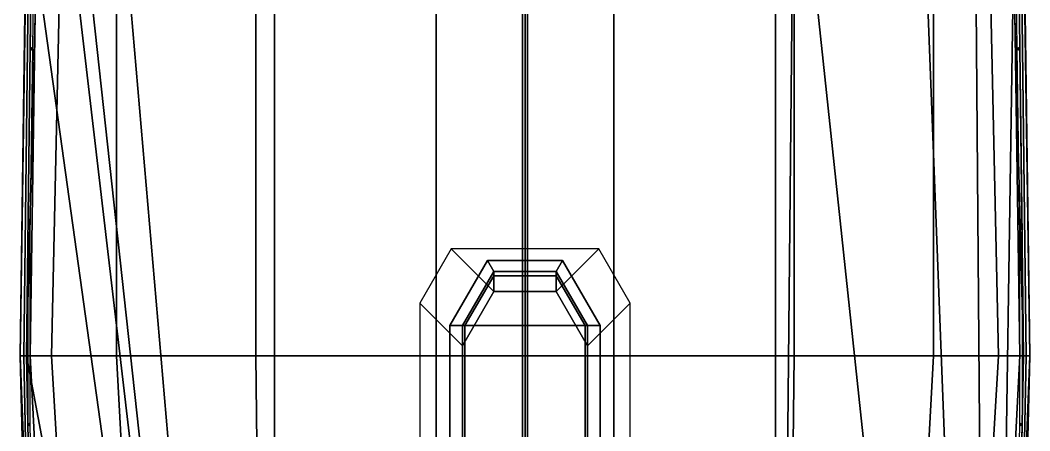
# Model space of a CAD drawing. Header units: millimetres. Extents: x -4 to 4, y -37.4 to 54.3.
# Drawn here: x -4.03 to 4.03, y -0.05 to 3.23 of the extents above; entities that cross this region are included whole.
import ezdxf

# ---------------------------------------------------------------- set-up
doc = ezdxf.new("R2010")
doc.units = ezdxf.units.MM
for name, color, linetype in [('r2', 5, 'Continuous'), ('railing', 6, 'Continuous'), ('superstructure', 3, 'Continuous')]:
    doc.layers.add(name, color=color, linetype=linetype)

msp = doc.modelspace()

# ---------------------------------------------------------------- linework, layer by layer
for points in [[(-3.87, 11.49), (-4.03, 0.55), (-4.03, 0.55, 0.61), (-3.88, 11.49, 0.61)], [(-3.79, 11.49, -0.61), (-3.95, 0.55, -0.61), (-4.03, 0.55), (-3.87, 11.49)], [(-3.88, 11.49, 1.22), (-4.03, 0.55, 1.22), (-4, 0.55, 1.65), (-3.87, 11.49, 1.65)], [(-3.88, 11.49, 0.61), (-4.03, 0.55, 0.61), (-4.03, 0.55, 1.22), (-3.88, 11.49, 1.22)], [(-3.87, 11.49, 1.65), (-4, 0.55, 1.65), (-3.98, 0.55, 1.71), (-3.85, 11.49, 1.71)], [(-3.54, 11.49, -1.23), (-3.78, 0.55, -1.23), (-3.95, 0.55, -0.61), (-3.79, 11.49, -0.61)], [(-3.26, 11.49, -1.58), (-3.26, 0.55, -1.82), (-3.78, 0.55, -1.23), (-3.54, 11.49, -1.23)], [(-2.15, 11.49, -2.05), (-2.15, 0.55, -2.23), (-3.26, 0.55, -1.82), (-3.26, 11.49, -1.58)], [(-0.71, 11.49, -2.42), (-0.71, 0.55, -2.49), (-2.15, 0.55, -2.23), (-2.15, 11.49, -2.05)], [(0, 11.49, -2.62), (0, 0.55, -2.62), (-0.71, 0.55, -2.49), (-0.71, 11.49, -2.42)], [(0.71, 0.55, -2.49), (0, 0.55, -2.62), (0, 11.49, -2.62), (0.71, 11.49, -2.42)], [(2.15, 0.55, -2.23), (0.71, 0.55, -2.49), (0.71, 11.49, -2.42), (2.15, 11.49, -2.05)], [(3.26, 0.55, -1.82), (2.15, 0.55, -2.23), (2.15, 11.49, -2.05), (3.26, 11.49, -1.58)], [(3.78, 0.55, -1.23), (3.26, 0.55, -1.82), (3.26, 11.49, -1.58), (3.54, 11.49, -1.23)], [(3.95, 0.55, -0.61), (3.78, 0.55, -1.23), (3.54, 11.49, -1.23), (3.79, 11.49, -0.61)], [(4.03, 0.55), (3.95, 0.55, -0.61), (3.79, 11.49, -0.61), (3.87, 11.49)], [(3.98, 0.55, 1.71), (4, 0.55, 1.65), (3.87, 11.49, 1.65), (3.85, 11.49, 1.71)], [(4.03, 0.55, 0.61), (4.03, 0.55), (3.87, 11.49), (3.88, 11.49, 0.61)], [(4, 0.55, 1.65), (4.03, 0.55, 1.22), (3.88, 11.49, 1.22), (3.87, 11.49, 1.65)], [(4.03, 0.55, 1.22), (4.03, 0.55, 0.61), (3.88, 11.49, 0.61), (3.88, 11.49, 1.22)], [(-3.95, 0.55, -0.61), (-3.64, -5.53, -0.61), (-3.8, -5.53), (-4.03, 0.55)], [(-4.03, 0.55), (-3.8, -5.53), (-3.86, -5.53, 0.61), (-4.03, 0.55, 0.61)], [(-4.03, 0.55, 0.61), (-3.86, -5.53, 0.61), (-3.88, -5.53, 1.22), (-4.03, 0.55, 1.22)], [(-4.03, 0.55, 1.22), (-3.88, -5.53, 1.22), (-3.88, -5.53, 1.65), (-4, 0.55, 1.65)], [(-4, 0.55, 1.65), (-3.88, -5.53, 1.65), (-3.86, -5.53, 1.71), (-3.98, 0.55, 1.71)], [(-3.78, 0.55, -1.23), (-3.42, -5.53, -1.23), (-3.64, -5.53, -0.61), (-3.95, 0.55, -0.61)], [(-3.26, 0.55, -1.82), (-2.93, -5.53, -1.82), (-3.42, -5.53, -1.23), (-3.78, 0.55, -1.23)], [(-2.15, 0.55, -2.23), (-2.08, -5.53, -2.23), (-2.93, -5.53, -1.82), (-3.26, 0.55, -1.82)], [(-0.71, 0.55, -2.49), (-0.71, -5.53, -2.53), (-2.08, -5.53, -2.23), (-2.15, 0.55, -2.23)], [(0, 0.55, -2.62), (0, -5.53, -2.62), (-0.71, -5.53, -2.53), (-0.71, 0.55, -2.49)], [(0.71, -5.53, -2.53), (0, -5.53, -2.62), (0, 0.55, -2.62), (0.71, 0.55, -2.49)], [(2.08, -5.53, -2.23), (0.71, -5.53, -2.53), (0.71, 0.55, -2.49), (2.15, 0.55, -2.23)], [(2.93, -5.53, -1.82), (2.08, -5.53, -2.23), (2.15, 0.55, -2.23), (3.26, 0.55, -1.82)], [(3.42, -5.53, -1.23), (2.93, -5.53, -1.82), (3.26, 0.55, -1.82), (3.78, 0.55, -1.23)], [(3.64, -5.53, -0.61), (3.42, -5.53, -1.23), (3.78, 0.55, -1.23), (3.95, 0.55, -0.61)], [(3.8, -5.53), (3.64, -5.53, -0.61), (3.95, 0.55, -0.61), (4.03, 0.55)], [(3.86, -5.53, 0.61), (3.8, -5.53), (4.03, 0.55), (4.03, 0.55, 0.61)], [(3.88, -5.53, 1.22), (3.86, -5.53, 0.61), (4.03, 0.55, 0.61), (4.03, 0.55, 1.22)], [(3.86, -5.53, 1.71), (3.88, -5.53, 1.65), (4, 0.55, 1.65), (3.98, 0.55, 1.71)], [(3.88, -5.53, 1.65), (3.88, -5.53, 1.22), (4.03, 0.55, 1.22), (4, 0.55, 1.65)]]:
    msp.add_3dface(points)
at = {"layer": 'r2'}
for points in [[(3.93, 3, 2.21), (3.91, 4.5, 2.21), (3.93, 4.5, 2.21), (3.95, 3, 2.21)], [(3.93, 3, 2.71), (3.91, 4.5, 2.71), (3.93, 4.5, 2.71), (3.95, 3, 2.71)], [(3.93, 3, 1.71), (3.94, 3.01, 1.71), (3.94, 3.01, 2.71), (3.93, 3, 2.71)], [(3.94, 2.99, 1.71), (3.93, 3, 1.71), (3.93, 3, 2.71), (3.94, 2.99, 2.71)], [(3.95, 1.5, 2.21), (3.93, 3, 2.21), (3.95, 3, 2.21), (3.97, 1.5, 2.21)], [(3.95, 1.5, 2.71), (3.93, 3, 2.71), (3.95, 3, 2.71), (3.97, 1.5, 2.71)], [(3.94, 3.01, 1.71), (3.95, 3, 1.71), (3.95, 3, 2.71), (3.94, 3.01, 2.71)], [(3.95, 3, 1.71), (3.94, 2.99, 1.71), (3.94, 2.99, 2.71), (3.95, 3, 2.71)], [(3.95, 1.5, 1.71), (3.96, 1.51, 1.71), (3.96, 1.51, 2.71), (3.95, 1.5, 2.71)], [(3.96, 1.49, 1.71), (3.95, 1.5, 1.71), (3.95, 1.5, 2.71), (3.96, 1.49, 2.71)], [(3.95, 0, 2.21), (3.95, 1.5, 2.21), (3.97, 1.5, 2.21), (3.97, 0, 2.21)], [(3.95, 0, 2.71), (3.95, 1.5, 2.71), (3.97, 1.5, 2.71), (3.97, 0, 2.71)], [(3.96, 1.51, 1.71), (3.97, 1.5, 1.71), (3.97, 1.5, 2.71), (3.96, 1.51, 2.71)], [(3.97, 1.5, 1.71), (3.96, 1.49, 1.71), (3.96, 1.49, 2.71), (3.97, 1.5, 2.71)], [(3.95, 0, 1.71), (3.96, 0.01, 1.71), (3.96, 0.01, 2.71), (3.95, 0, 2.71)], [(3.96, -0.01, 1.71), (3.95, 0, 1.71), (3.95, 0, 2.71), (3.96, -0.01, 2.71)], [(3.96, 0.01, 1.71), (3.97, 0, 1.71), (3.97, 0, 2.71), (3.96, 0.01, 2.71)], [(3.97, 0, 1.71), (3.96, -0.01, 1.71), (3.96, -0.01, 2.71), (3.97, 0, 2.71)], [(3.92, -1.5, 2.21), (3.95, 0, 2.21), (3.97, 0, 2.21), (3.94, -1.5, 2.21)], [(3.92, -1.5, 2.71), (3.95, 0, 2.71), (3.97, 0, 2.71), (3.94, -1.5, 2.71)]]:
    msp.add_3dface(points, dxfattribs=at)
at = {"layer": 'railing'}
for points in [[(-3.93, 3, 2.71), (-3.91, 4.5, 2.71), (-3.93, 4.5, 2.71), (-3.95, 3, 2.71)], [(-3.93, 3, 2.21), (-3.91, 4.5, 2.21), (-3.93, 4.5, 2.21), (-3.95, 3, 2.21)], [(-3.95, 1.5, 2.71), (-3.93, 3, 2.71), (-3.95, 3, 2.71), (-3.97, 1.5, 2.71)], [(-3.95, 1.5, 2.21), (-3.93, 3, 2.21), (-3.95, 3, 2.21), (-3.97, 1.5, 2.21)], [(-3.94, 3.01, 1.71), (-3.95, 3, 1.71), (-3.95, 3, 2.71), (-3.94, 3.01, 2.71)], [(-3.95, 3, 1.71), (-3.94, 2.99, 1.71), (-3.94, 2.99, 2.71), (-3.95, 3, 2.71)], [(-3.93, 3, 1.71), (-3.94, 3.01, 1.71), (-3.94, 3.01, 2.71), (-3.93, 3, 2.71)], [(-3.94, 2.99, 1.71), (-3.93, 3, 1.71), (-3.93, 3, 2.71), (-3.94, 2.99, 2.71)], [(-3.96, 1.51, 1.71), (-3.97, 1.5, 1.71), (-3.97, 1.5, 2.71), (-3.96, 1.51, 2.71)], [(-3.97, 1.5, 1.71), (-3.96, 1.49, 1.71), (-3.96, 1.49, 2.71), (-3.97, 1.5, 2.71)], [(-3.95, 0, 2.71), (-3.95, 1.5, 2.71), (-3.97, 1.5, 2.71), (-3.97, 0, 2.71)], [(-3.95, 0, 2.21), (-3.95, 1.5, 2.21), (-3.97, 1.5, 2.21), (-3.97, 0, 2.21)], [(-3.95, 1.5, 1.71), (-3.96, 1.51, 1.71), (-3.96, 1.51, 2.71), (-3.95, 1.5, 2.71)], [(-3.96, 1.49, 1.71), (-3.95, 1.5, 1.71), (-3.95, 1.5, 2.71), (-3.96, 1.49, 2.71)], [(-3.96, 0.01, 1.71), (-3.97, 0, 1.71), (-3.97, 0, 2.71), (-3.96, 0.01, 2.71)], [(-3.97, 0, 1.71), (-3.96, -0.01, 1.71), (-3.96, -0.01, 2.71), (-3.97, 0, 2.71)], [(-3.95, 0, 1.71), (-3.96, 0.01, 1.71), (-3.96, 0.01, 2.71), (-3.95, 0, 2.71)], [(-3.96, -0.01, 1.71), (-3.95, 0, 1.71), (-3.95, 0, 2.71), (-3.96, -0.01, 2.71)], [(-3.92, -1.5, 2.71), (-3.95, 0, 2.71), (-3.97, 0, 2.71), (-3.94, -1.5, 2.71)], [(-3.92, -1.5, 2.21), (-3.95, 0, 2.21), (-3.97, 0, 2.21), (-3.94, -1.5, 2.21)]]:
    msp.add_3dface(points, dxfattribs=at)
at = {"layer": 'superstructure'}
for points in [[(-3.67, 18.83, 1.71), (-3.85, 11.49, 1.71), (-2, -9.98, 1.71), (-2, 19.88, 1.71)], [(-2, 19.88, 1.71), (-2, -9.98, 1.71), (-2, -9.98, 2.81), (-2, 19.88, 2.81)], [(-2, 19.88, 2.81), (-2, -9.98, 2.81), (2, -9.98, 2.81), (2, 19.88, 2.81)], [(2, -9.98, 2.81), (2, -9.98, 1.71), (2, 19.88, 1.71), (2, 19.88, 2.81)], [(2, -9.98, 1.71), (2.15, 5.08, 1.71), (2.15, 6.22, 1.71), (2, 19.88, 1.71)], [(0, -16.62, 21.45), (-0.02, -16.64, 21.47), (-0.02, 12.11, 13.62), (0, 12.11, 13.6)], [(-0.02, -16.64, 21.47), (0, -16.66, 21.49), (0, 12.11, 13.64), (-0.02, 12.11, 13.62)], [(0.02, -16.64, 21.47), (0, -16.62, 21.45), (0, 12.11, 13.6), (0.02, 12.11, 13.62)], [(0, -16.66, 21.49), (0.02, -16.64, 21.47), (0.02, 12.11, 13.62), (0, 12.11, 13.64)], [(-3.85, 11.49, 1.71), (-3.98, 0.55, 1.71), (-3.9, 3.68, 1.71), (-3.9, 4.68, 1.71)], [(-3.85, 11.49, 1.71), (-3.6, 4.68, 1.71), (-2, -9.98, 1.71), (-3.85, 11.49, 1.71)], [(3.9, 3.68, 1.71), (3.98, 0.55, 1.71), (3.85, 11.49, 1.71), (3.9, 4.68, 1.71)], [(3.15, 5.08, 1.71), (3.704, -9.35, 1.71), (3.6, 3.68, 1.71), (3.15, 6.22, 1.71)], [(2, -9.98, 1.71), (3.684, -9.98, 1.71), (3.684, -9.35, 1.71), (2.15, 5.08, 1.71)], [(3.684, -9.35, 1.71), (3.704, -9.35, 1.71), (3.15, 5.08, 1.71), (2.15, 5.08, 1.71)], [(-3.6, 4.68, 1.71), (-3.6, 3.68, 1.71), (-2, -9.98, 1.71), (-3.6, 4.68, 1.71)], [(-3.9, 3.68, 1.71), (-3.98, 0.55, 1.71), (-2, -9.98, 1.71), (-3.9, 3.68, 1.71)], [(-3.6, 3.68, 1.71), (-3.9, 3.68, 1.71), (-2, -9.98, 1.71), (-3.6, 3.68, 1.71)], [(3.704, -9.35, 1.71), (3.704, -9.35, 1.71), (3.9, 3.68, 1.71), (3.6, 3.68, 1.71)], [(3.704, -9.35, 1.71), (3.86, -5.53, 1.71), (3.98, 0.55, 1.71), (3.9, 3.68, 1.71)], [(-0.59, 1.403, 2.81), (-0.84, 0.97, 2.81), (-0.5, 0.63, 3.46), (-0.25, 1.063, 3.46)], [(0.59, 1.403, 2.81), (-0.59, 1.403, 2.81), (-0.25, 1.063, 3.46), (0.25, 1.063, 3.46)], [(0.84, 0.97, 2.81), (0.59, 1.403, 2.81), (0.25, 1.063, 3.46), (0.5, 0.63, 3.46)], [(-0.3, 1.3096, 7.71), (-0.6, 0.79, 7.71), (-0.6, 0.79, 7.73), (-0.3, 1.3096, 7.73)], [(-0.3, 1.3096, 7.73), (-0.6, 0.79, 7.73), (-0.5, 0.79, 7.73), (-0.25, 1.223, 7.73)], [(0.3, 1.3096, 7.71), (-0.3, 1.3096, 7.71), (-0.3, 1.3096, 7.73), (0.3, 1.3096, 7.73)], [(0.3, 1.3096, 7.73), (-0.3, 1.3096, 7.73), (-0.25, 1.223, 7.73), (0.25, 1.223, 7.73)], [(0.6, 0.79, 7.73), (0.3, 1.3096, 7.73), (0.25, 1.223, 7.73), (0.5, 0.79, 7.73)], [(0.6, 0.79, 7.71), (0.3, 1.3096, 7.71), (0.3, 1.3096, 7.73), (0.6, 0.79, 7.73)], [(-0.25, 1.223, 7.73), (-0.5, 0.79, 7.73), (-0.5, 0.79, 8.1993), (-0.25, 1.223, 8.07)], [(-0.25, 1.063, 3.46), (-0.5, 0.63, 3.46), (-0.5, 0.79, 7.71), (-0.25, 1.223, 7.71)], [(-0.25, 1.223, 8.07), (-0.5, 0.79, 8.1993), (-0.48, 0.79, 8.1993), (-0.25, 1.1884, 8.0803)], [(0.25, 1.223, 7.73), (-0.25, 1.223, 7.73), (-0.25, 1.223, 8.07), (0.25, 1.223, 8.07)], [(0.25, 1.063, 3.46), (-0.25, 1.063, 3.46), (-0.25, 1.223, 7.71), (0.25, 1.223, 7.71)], [(0.25, 1.223, 8.07), (-0.25, 1.223, 8.07), (-0.25, 1.1884, 8.0803), (0.25, 1.1884, 8.0803)], [(0.5, 0.79, 7.73), (0.25, 1.223, 7.73), (0.25, 1.223, 8.07), (0.5, 0.79, 8.1993)], [(0.5, 0.63, 3.46), (0.25, 1.063, 3.46), (0.25, 1.223, 7.71), (0.5, 0.79, 7.71)], [(0.5, 0.79, 8.1993), (0.25, 1.223, 8.07), (0.25, 1.1884, 8.0803), (0.48, 0.79, 8.1993)], [(-0.25, 1.1884, 8.0803), (-0.48, 0.79, 8.1993), (-0.48, 0.79, 7.73), (-0.25, 1.1884, 7.73)], [(-0.48, 0.79, 7.73), (0.48, 0.79, 7.73), (0.25, 1.1884, 7.73), (-0.25, 1.1884, 7.73)], [(0.25, 1.1884, 8.0803), (-0.25, 1.1884, 8.0803), (-0.25, 1.1884, 7.73), (0.25, 1.1884, 7.73)], [(0.48, 0.79, 8.1993), (0.25, 1.1884, 8.0803), (0.25, 1.1884, 7.73), (0.48, 0.79, 7.73)], [(-0.84, 0.97, 2.81), (-0.84, -0.92, 2.81), (-0.5, -0.58, 3.46), (-0.5, 0.63, 3.46)], [(0.84, -0.92, 2.81), (0.84, 0.97, 2.81), (0.5, 0.63, 3.46), (0.5, -0.58, 3.46)], [(-0.6, 0.79, 7.71), (-0.6, -0.42, 7.71), (-0.6, -0.42, 7.73), (-0.6, 0.79, 7.73)], [(-0.6, 0.79, 7.73), (-0.6, -0.42, 7.73), (-0.5, -0.42, 7.73), (-0.5, 0.79, 7.73)], [(-0.5, 0.63, 3.46), (-0.5, -0.58, 3.46), (-0.5, -0.42, 7.71), (-0.5, 0.79, 7.71)], [(-0.5, 0.79, 7.73), (-0.5, -0.42, 7.73), (-0.5, -0.42, 8.5607), (-0.5, 0.79, 8.1993)], [(-0.5, 0.79, 8.1993), (-0.5, -0.42, 8.5607), (-0.48, -0.42, 8.5607), (-0.48, 0.79, 8.1993)], [(-0.48, 0.79, 8.1993), (-0.48, -0.42, 8.5607), (-0.48, -0.42, 7.73), (-0.48, 0.79, 7.73)], [(-0.48, -0.42, 7.73), (0.48, -0.42, 7.73), (0.48, 0.79, 7.73), (-0.48, 0.79, 7.73)], [(0.5, -0.42, 8.5607), (0.5, 0.79, 8.1993), (0.48, 0.79, 8.1993), (0.48, -0.42, 8.5607)], [(0.48, -0.42, 8.5607), (0.48, 0.79, 8.1993), (0.48, 0.79, 7.73), (0.48, -0.42, 7.73)], [(0.5, -0.58, 3.46), (0.5, 0.63, 3.46), (0.5, 0.79, 7.71), (0.5, -0.42, 7.71)], [(0.6, -0.42, 7.73), (0.6, 0.79, 7.73), (0.5, 0.79, 7.73), (0.5, -0.42, 7.73)], [(0.5, -0.42, 7.73), (0.5, 0.79, 7.73), (0.5, 0.79, 8.1993), (0.5, -0.42, 8.5607)], [(0.6, -0.42, 7.71), (0.6, 0.79, 7.71), (0.6, 0.79, 7.73), (0.6, -0.42, 7.73)], [(-3.98, 0.55, 1.71), (-3.86, -5.53, 1.71), (-2, -9.98, 1.71), (-3.98, 0.55, 1.71)]]:
    msp.add_3dface(points, dxfattribs=at)

doc.saveas('drawing.dxf')
